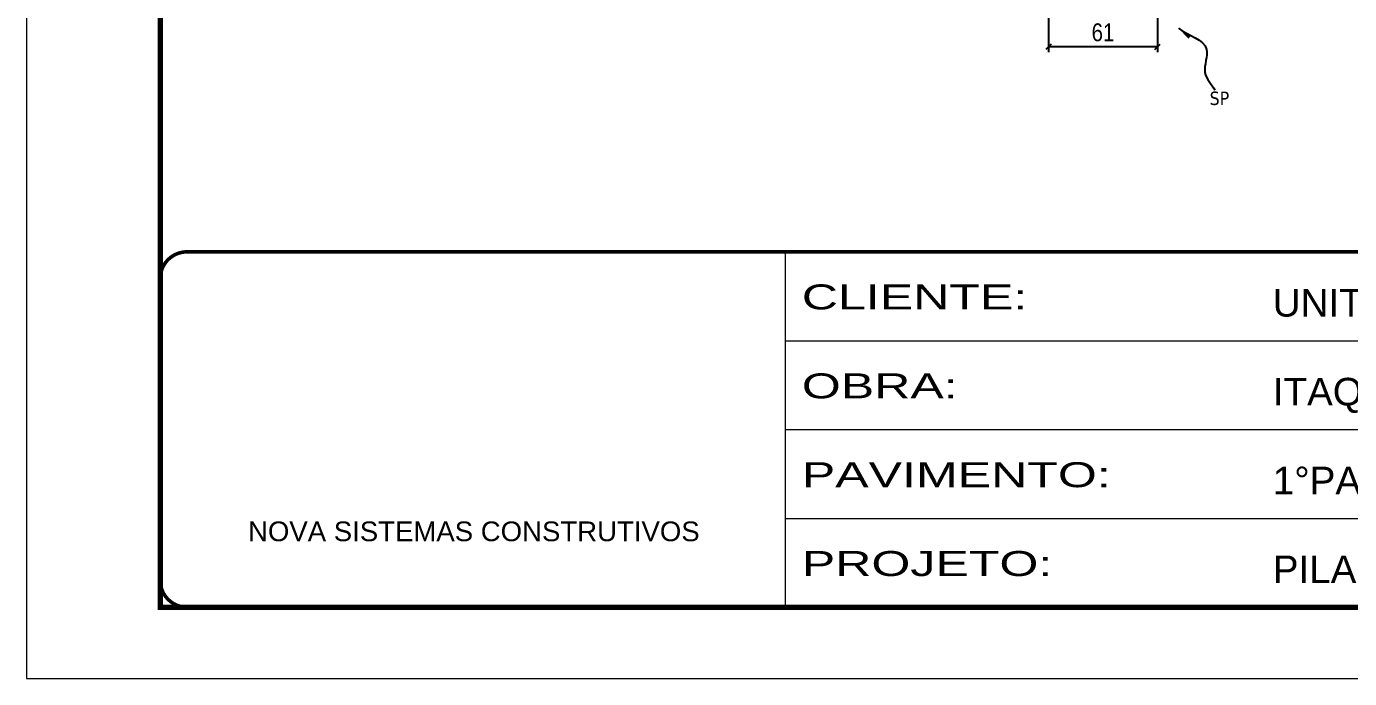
# Model space of a CAD drawing. Extents: x 2296 to 12463, y 760 to 16806.
# Drawn here: x 6068 to 6810, y 13394 to 13760 of the extents above; entities that cross this region are included whole.
import ezdxf

# ---------------------------------------------------------------- set-up
doc = ezdxf.new("R2010")
doc.units = 0
doc.linetypes.add('CONTINUO', pattern=[0])
doc.linetypes.add('DASHED', pattern=[0.75, 0.5, -0.25])
doc.layers.add('COTA', color=241, linetype='Continuous')
doc.layers.add('texto', color=7, linetype='Continuous')
doc.layers.add('Folhas', color=255, linetype='Continuous', lineweight=9)
doc.layers.add('SARRAFO DE PRESSAO', color=251, linetype='DASHED', lineweight=9)
doc.styles.add('ARIAL', font='arial.ttf')
doc.styles.add('COTA TECNICA', font='techl___.ttf', dxfattribs={"height": 10})
doc.styles.get("Standard").update_dxf_attribs({"font": 'arial.ttf'})
doc.styles.add('Tecnologia', font='')
doc.styles.get('Tecnologia').set_extended_font_data('Forgotten Futurist')
doc.dimstyles.new('PAINEL', dxfattribs={"dimtxt": 10, "dimasz": 3, "dimexe": 3, "dimexo": 3, "dimgap": 3, "dimtad": 1, "dimdec": 1, "dimzin": 12, "dimdsep": 46, "dimtxsty": 'COTA TECNICA', "dimblk1": 'OBLIQUE', "dimblk2": 'OBLIQUE', "dimsah": 1, "dimcen": 0.9, "dimclrd": 4, "dimclre": 4, "dimclrt": 240, "dimadec": 1, "dimazin": 3, "dimtfac": 1, "dimtdec": 1, "dimtmove": 0, "dimatfit": 3, "dimfxl": 1, "dimtolj": 1, "dimtzin": 12, "dimarcsym": 0})
doc.dimstyles.get("Standard").update_dxf_attribs({"dimtxt": 0.18, "dimasz": 0.18, "dimexe": 0.18, "dimexo": 0.0625, "dimgap": 0.09, "dimtad": 0, "dimtih": 1, "dimtoh": 1, "dimdec": 4, "dimzin": 0, "dimdsep": 46, "dimtxsty": 'Standard', "dimcen": 0.09, "dimadec": 0, "dimazin": 0, "dimtfac": 1, "dimtdec": 4, "dimtofl": 0, "dimtmove": 0, "dimatfit": 3, "dimfxl": 1, "dimtolj": 1, "dimtzin": 0, "dimarcsym": 0})

# ---------------------------------------------------------------- blocks, each defined once
blk = doc.blocks.new('9999999999')
at = {"color": 30, "linetype": 'CONTINUO'}
for p, q in [((98564.56, 34230.21), (98564.56, 34429.45)), ((98564.56, 34379.64), (99583.98, 34379.64)), ((98564.56, 34329.83), (99487.98, 34329.83)), ((98564.56, 34280.02), (99487.98, 34280.02))]:
    blk.add_line(p, q, dxfattribs=at)
at = {"color": 30, "linetype": 'CONTINUO', "const_width": 2}
blk.add_lwpolyline([(99583.98, 34230.21), (99583.98, 34414.45, 0.414214), (99568.98, 34429.45), (98228.98, 34429.45, 0.414214), (98213.98, 34414.45), (98213.98, 34245.21, 0.414214), (98228.98, 34230.21), (99583.98, 34230.21)], format="xyb", dxfattribs=at)
at = {"layer": 'Folhas'}
blk.add_lwpolyline([(98138.98, 34190.21), (99623.98, 34190.21), (99623.98, 35240.21), (98138.98, 35240.21)], close=True, dxfattribs=at)
at = {"layer": 'Folhas', "color": 30, "const_width": 3}
blk.add_lwpolyline([(98213.98, 34230.21), (99583.98, 34230.21), (99583.98, 35200.21), (98213.98, 35200.21)], close=True, dxfattribs=at)
at = {"color": 7, "linetype": 'Continuous', "ltscale": 5, "style": 'ARIAL'}
for s, height, p in [('UNITÁ ENGENHARIA', 15.4829, (98837.68, 34393.13)), ('ITAQUERA III', 15.4829, (98837.68, 34343.32)), ('1°PAVIMENTO', 15.4829, (98837.68, 34293.51)), ('NOVA SISTEMAS CONSTRUTIVOS', 11.0592, (98263.19, 34267.21)), ('PILARES', 15.483, (98837.68, 34243.7))]:
    blk.add_text(s, height=height, dxfattribs=at).set_placement(p)
at = {"layer": 'Folhas', "color": 7, "style": 'Tecnologia', "width": 1.5}
for s, p in [('CLIENTE:', (98573.65, 34397.17)), ('OBRA:', (98573.65, 34347.31)), ('PAVIMENTO:', (98573.65, 34297.5)), ('PROJETO:', (98573.65, 34247.69))]:
    blk.add_text(s, height=14, dxfattribs=at).set_placement(p)
blk = doc.blocks.new('_Oblique')
at = {"color": 0, "linetype": 'ByBlock', "lineweight": -2}
blk.add_line((-0.5, -0.5), (0.5, 0.5), dxfattribs=at)
blk = doc.blocks.new('*D1623')
at = {"layer": 'COTA', "color": 4, "linetype": 'ByBlock', "lineweight": -2, "transparency": 16777216}
for p, q in [((6641.4, 13782.07), (6641.4, 13745.15)), ((6702.4, 13782.07), (6702.4, 13745.15)), ((6702.4, 13748.15), (6641.4, 13748.15))]:
    blk.add_line(p, q, dxfattribs=at)
at = {"layer": 'Defpoints', "color": 0, "linetype": 'ByBlock', "transparency": 16777216}
for p in [(6641.4, 13785.07), (6702.4, 13785.07), (6641.4, 13748.15)]:
    blk.add_point(p, dxfattribs=at)
at = {"layer": 'COTA', "color": 4, "linetype": 'ByBlock', "lineweight": -2, "transparency": 16777216, "xscale": 3, "yscale": 3, "zscale": 3, "rotation": 180}
blk.add_blockref('_Oblique', (6641.4, 13748.15), dxfattribs=at)
at = {"layer": 'COTA', "color": 4, "linetype": 'ByBlock', "lineweight": -2, "transparency": 16777216, "xscale": 3, "yscale": 3, "zscale": 3}
blk.add_blockref('_Oblique', (6702.4, 13748.15), dxfattribs=at)
at = {"layer": 'COTA', "color": 240, "linetype": 'ByBlock', "transparency": 16777216, "insert": (6671.9, 13756.25), "char_height": 10, "attachment_point": 5, "style": 'COTA TECNICA'}
blk.add_mtext('\\A1;61', dxfattribs=at)

msp = doc.modelspace()

# ---------------------------------------------------------------- block references
at = {"layer": 'SARRAFO DE PRESSAO', "color": 6, "linetype": 'ByBlock'}
msp.add_blockref('9999999999', (-92070.59, -20796.22), dxfattribs=at)

# ---------------------------------------------------------------- texts
at = {"layer": 'texto', "color": 0, "insert": (6737.18, 13719.26), "char_height": 7.5, "attachment_point": 5}
msp.add_mtext('{\\fTahoma|b0|i0|c0|p34;\\C4;SP}', dxfattribs=at)

# ---------------------------------------------------------------- dimensions: what is measured, and where the dimension line sits
at = {"layer": 'COTA', "linetype": 'ByBlock'}
dim = msp.add_linear_dim(base=(6641.4, 13748.15), p1=(6702.4, 13785.07), p2=(6641.4, 13785.07), dimstyle='PAINEL', override={"dimarcsym": 2}, dxfattribs=at)
dim.commit()
dim.dimension.update_dxf_attribs({"geometry": '*D1623', "text_midpoint": (6671.9, 13756.25)})

# ---------------------------------------------------------------- leaders
at = {"layer": 'COTA', "path_type": 1}
msp.add_leader([(6714.23, 13758.57), (6730.02, 13746.74), (6729.09, 13733.73), (6734.65, 13723.95)], dimstyle='Standard', override={"dimasz": 8}, dxfattribs=at)

doc.saveas('drawing.dxf')
